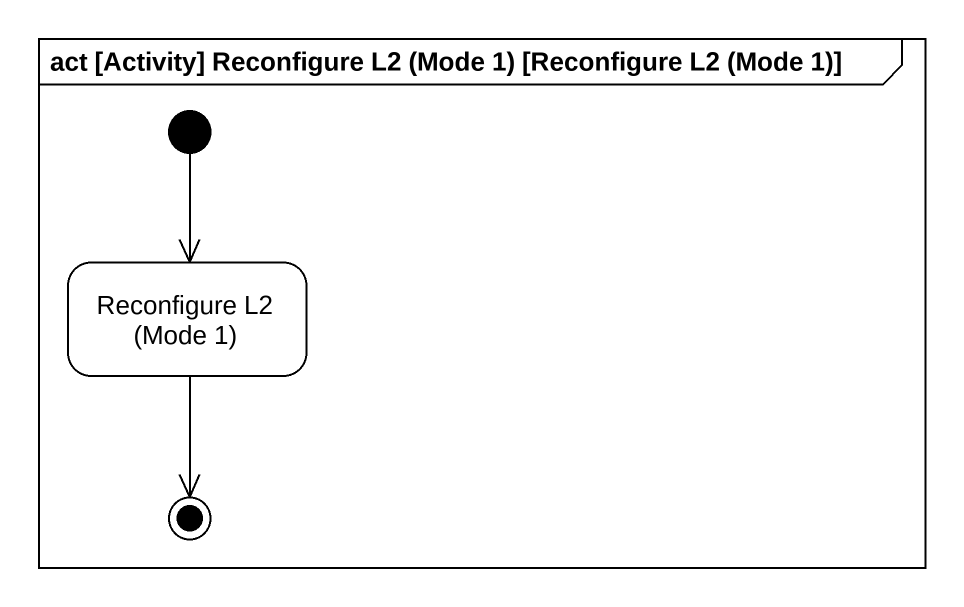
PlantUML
@startuml
mainframe act [Activity] Reconfigure L2 (Mode 1) [Reconfigure L2 (Mode 1)]
hide empty description
state "Reconfigure L2 (Mode 1)" as Reconfigure_L2_Mode_1
[*] --> Reconfigure_L2_Mode_1
Reconfigure_L2_Mode_1 --> [*]
@enduml
